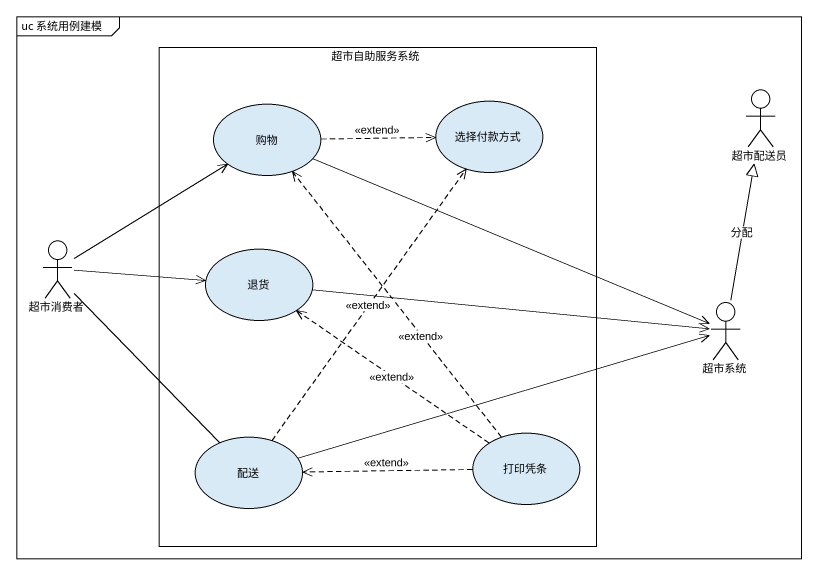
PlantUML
@startuml
mainframe uc 系统用例建模
rectangle 超市自助服务系统 {
  usecase 购物
  usecase 选择付款方式
  usecase 退货
  usecase 配送
  usecase 打印凭条
}
actor 超市配送员
actor 超市消费者
actor 超市系统
购物 .right.> 选择付款方式 : <<extend>>
购物 -right-> 超市系统
超市消费者 -up-> 购物
超市消费者 -right-> 退货
超市消费者 -- 配送
退货 -right-> 超市系统
超市系统 -up-|> 超市配送员 : 分配
配送 .up.> 选择付款方式 : <<extend>>
配送 -right-> 超市系统
打印凭条 .up.> 购物 : <<extend>>
打印凭条 .up.> 退货 : <<extend>>
打印凭条 .left.> 配送 : <<extend>>
@enduml
